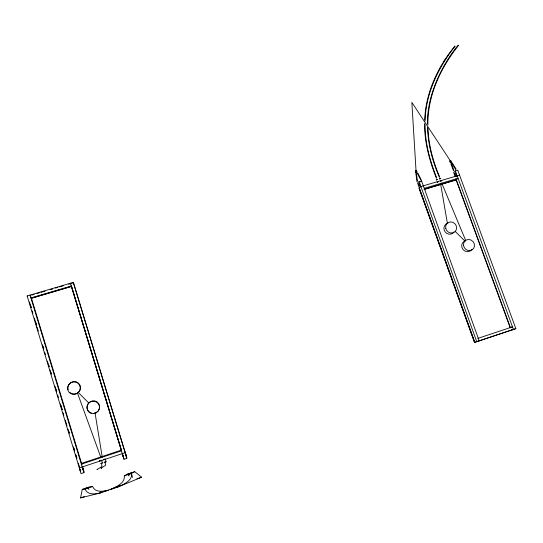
<?xml version="1.0" encoding="UTF-8"?>
<svg xmlns="http://www.w3.org/2000/svg" width="543" height="543" viewBox="0 0 543 543"><rect width="100%" height="100%" fill="white"/><g stroke="black" fill="none" stroke-linecap="round" stroke-linejoin="round"><path stroke-width="0.81" d="M424.646 123.458C424.368 142.354 429.533 160.803 436.396 178.247M427.511 123.811C426.737 95.473 442.369 64.135 458.163 45.164M128.521 474.399L128.535 473.856L131.345 472.872L131.352 473.415L128.521 474.399L129.003 476.001M425.094 121.17C425.59 93.41 438.391 67.597 454.959 46.169C438.167 66.131 425.61 92.846 424.728 119.935M454.593 46.114L454.953 46.406M80.568 497.911L82.285 489.358L89.771 486.806L92.649 486.535C95.134 492.854 103.421 491.469 108.614 490.125L100.862 492.806L80.568 497.911L84.28 496.628M73.576 282.855L73.251 282.401L27.15 295.962L81.022 473.605L83.907 472.641L84.117 471.826L82.658 467.007M416.305 171.547L416.725 171.283L416.501 171.568M81.586 463.315L81.335 464.156L121.415 450.839M450.038 161.651L450.514 161.461M88.366 487.953L88.631 487.315L85.746 488.259L85.461 488.897L88.366 487.953L88.855 489.562M101.31 463.233C104.215 462.303 99.776 464.292 100.733 463.457M444.798 59.94L443.767 61.576M458.502 45.469C440.529 67.895 427.47 95.724 427.918 124.958M450.079 162.242L451.443 161.821M451.437 161.862L450.127 162.282M101.555 460.213L102.43 462.975M464.883 241.044L455.251 231.454M78.348 392.521L88.787 403.028M477.1 341.533L479.211 340.875L421.551 180.873L419.115 181.586L417.581 183.079L474.84 342.294M420.52 181.871L421.551 180.873M459.561 175.117L420.9 186.554L419.047 188.306L474.46 342.416L515.85 328.63L457.763 170.21L455.367 170.916L453.643 172.457L455.17 176.645M456.005 176.835L457.165 175.83M416.047 170.991L411.845 102.376L450.391 160.898M101.358 468.08L105.709 465.12L104.921 462.188L106.082 461.774L105.233 458.964M97.326 469.423L102.016 466.423L101.439 463.335M437.746 179.421L436.124 179.903L436.85 179.794M105.254 462.127L104.018 462.487L105.559 461.835M415.741 171.649L416.216 171.608L415.775 171.724M124.333 475.844L131.63 473.408L134.732 471.663L141.648 477.202L117.424 487.186L109.808 489.718C115.544 486.983 125.066 483.718 124.333 475.844L127.496 474.073L134.732 471.663M441.764 183.14L465.656 240.4M440.549 178.647C442.267 177.5 437.448 179.543 440.108 178.823M100.95 457.654L77.54 393.193M440.604 181.104L441.744 180.731M440.617 181.097L441.663 180.751M117.424 487.186C123.091 484.499 132.438 481.186 131.63 473.408M109.808 489.718L120.607 485.286M415.992 170.855C413.976 171.812 418.178 170.224 415.911 170.923M82.285 489.358L85.129 489.107L92.649 486.535M477.752 338.425L512.483 326.866L510.176 327.612M70.719 283.65L70.393 283.242L123.98 459.256L126.818 458.312L126.757 457.593L73.522 282.781L68.73 284.233M474.46 342.416L513.732 329.302M136.877 478.797L141.648 477.202M81.559 463.389L121.388 450.106M103.998 459.5L105.043 459.1L103.964 459.514M511.112 330.171L515.85 328.63M424.232 188.312L458.068 178.287L456.147 179.937L424.11 189.439M424.266 189.29L456.324 179.787M31.786 295.107L34.25 294.428M37.019 293.525L39.422 292.82M41.024 292.344L45.076 291.197M50.261 289.67L52.712 288.998M55.454 288.095L57.863 287.39M59.465 286.921L63.47 285.74M31.446 298.202L71.527 286.378L71.242 286.025L30.91 297.917L31.501 298.229L71.554 286.412M99.892 492.338L108.614 490.125M105.641 461.808L106.075 461.76M100.862 492.806C95.711 494.157 87.518 495.392 85.129 489.107M102.26 457.192L95.059 412.985M440.529 183.473L447.405 223.438M27.15 295.962L27.713 296.261M127.496 474.073L128.766 475.077M451.844 162.364L456.045 168.961M451.396 162.669L455.876 169.796M416.881 172.538L420.581 179.679M417.906 173.231L421.287 179.998M453.955 170.366L451.287 163.491M453.459 170.583L450.785 163.701M439.776 177.215C433.144 161.733 428.549 145.205 427.986 128.304M439.26 177.038C432.527 161.278 427.952 144.418 427.551 127.211M455.367 170.916L513.427 329.445M456.011 178.932L510.447 327.721M455.835 179.081L510.237 327.789M436.653 177.771C429.988 160.823 424.979 142.931 425.054 124.591M419.115 181.586L476.747 341.696M419.203 188.163L474.65 342.355M122.983 455.543C122.066 453.005 124.361 460.254 123.098 455.923M125.881 454.858C124.775 451.532 127.218 459.168 125.908 455.204M80.221 470.571L80.629 471.711L80.194 470.469M73.251 282.401L126.818 458.312M131.596 474.215L132.573 477.426M71.452 286.08L121.252 449.652M71.425 286.046L121.252 449.719M122.725 454.552L123.98 459.256M31.094 297.028L81.986 464.794M30.055 295.107L83.907 472.641M30.523 305.22L31.263 307.643L29.437 301.928M35.431 321.395L36.659 325.44M43.04 346.475L43.773 348.898M48.436 364.272L49.169 366.695M50.642 371.548L51.381 373.978M56.038 389.345L56.777 391.774M60.945 405.526L62.173 409.571M68.554 430.599L69.287 433.029M73.95 448.396L74.683 450.826M76.156 455.679L76.896 458.102M32.139 310.84L32.872 313.27M34.345 318.13L36.612 325.433M37.046 327.042L38.329 331.094M42.456 344.859L43.725 348.905M44.662 352.149L45.402 354.579M47.363 361.054L49.087 366.729M50.071 369.966L51.293 374.018M54.979 386.168L56.703 391.836M57.68 395.073L58.42 397.503M60.422 403.944L62.106 409.653M63.124 412.85L63.823 415.32M65.296 420.18L67.02 425.855M67.997 429.092L69.226 433.138M73.434 446.841L74.629 450.961M75.613 454.199L76.841 458.251M78.314 463.111L79.543 467.156L79.305 467.944L125.107 452.699L125.053 451.885M80.432 470.476L80.642 471.304M80.452 470.564L80.622 471.229M417.024 181.783L415.802 172.939M417.404 181.07L416.332 172.878M91.597 413.067A6.353 6.177 -33.9 0 1 88.421 403.273A6.353 6.177 -33.9 0 1 98.86 403.89A6.353 6.177 -33.9 0 1 94.02 413.209M68.113 389.752A6.373 6.19 -28.4 0 1 74.452 381.607A6.373 6.19 -28.4 0 1 80.086 389.962A6.373 6.19 -28.4 0 1 70.095 392.691M454.002 232.01A5.695 5.315 48.6 0 1 445.002 231.725A5.695 5.315 48.6 0 1 447.846 223.322M471.901 249.312A5.708 5.315 50.9 0 1 462.833 249.278A5.708 5.315 50.9 0 1 465.704 240.753M79.848 468.982L80.106 470.17L79.848 468.976M97.075 469.41L97.577 469.417L97.075 469.41M101.107 468.066L101.602 468.066L101.107 468.066M83.588 470.801L82.74 467.991L83.541 470.801M99.498 460.858L100.319 460.722L99.518 460.837M449.679 161.108L451.029 160.694L449.692 161.088M415.66 172.314L417.126 171.826L415.68 172.301M437.237 182.156L437.943 181.844L437.19 182.183M101.453 460.281L100.693 460.6L101.439 460.288M93.477 413.691A6.394 6.217 -33.9 0 0 98.534 403.917A6.394 6.217 -33.9 0 0 87.566 404.698A6.394 6.217 -33.9 0 0 93.477 413.691M73.583 394.388A6.414 6.231 -28.4 0 0 79.597 385.13A6.414 6.231 -28.4 0 0 68.567 384.831A6.414 6.231 -28.4 0 0 73.583 394.388M463.532 245.327A5.735 5.342 50.9 0 0 472.288 249.753A5.735 5.342 50.9 0 0 471.161 240.094A5.735 5.342 50.9 0 0 463.532 245.327M445.728 228.277A5.722 5.342 48.5 0 0 454.81 231.847A5.722 5.342 48.5 0 0 452.801 222.325A5.722 5.342 48.5 0 0 445.728 228.277M454.776 173.516A1.324 0.529 74.3 0 0 455.713 175.416A1.324 0.529 74.3 0 0 455.713 173.468A1.324 0.529 74.3 0 0 454.776 173.516M418.646 184.172A1.337 0.482 74.1 0 0 419.556 186.1A1.337 0.482 74.1 0 0 419.501 184.152A1.337 0.482 74.1 0 0 418.646 184.172"/></g></svg>
